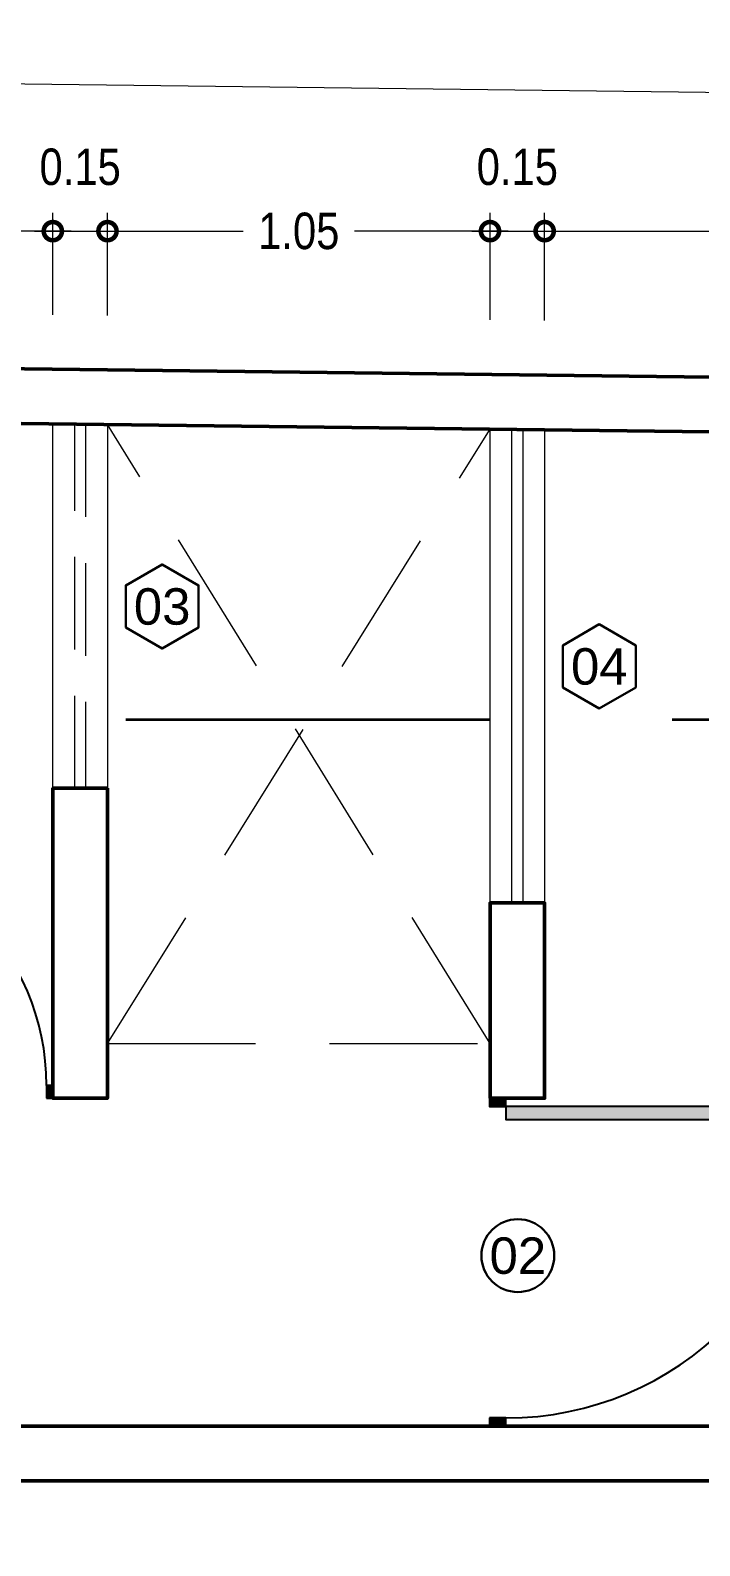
# Model space of a CAD drawing. Extents: x -23.8 to 23.6, y 264.2 to 287.5.
# Drawn here: x 3.4 to 5.238, y 281.023 to 285.182 of the extents above; entities that cross this region are included whole.
import ezdxf
from ezdxf.enums import TextEntityAlignment as Align

# ---------------------------------------------------------------- set-up
doc = ezdxf.new("R2010")
doc.units = 0
doc.header["$LTSCALE"] = 4
doc.header["$PDMODE"] = 66
for name, pattern in [('CONTINUA', [0]), ('DASHED', [19.05, 12.7, -6.35]), ('TRAZO_Y_PUNTO2', [0.5, 0.25, -0.125, 0, -0.125])]:
    doc.linetypes.add(name, pattern=pattern)
doc.layers.get('0').update_dxf_attribs({"linetype": 'CONTINUOUS'})
doc.layers.get('DEFPOINTS').update_dxf_attribs({"linetype": 'CONTINUOUS'})
for name, color, linetype, lineweight in [('CORTES', 11, 'TRAZO_Y_PUNTO2', 35), ('COTAS', 1, 'CONTINUOUS', 9), ('MURO', 5, 'CONTINUOUS', 50), ('PROYECCION', 30, 'DASHED', 13), ('VENTANA', 140, 'CONTINUOUS', 15)]:
    doc.layers.add(name, color=color, linetype=linetype, lineweight=lineweight)
doc.layers.add('PUERTAS', color=34, linetype='CONTINUOUS')
doc.styles.add('Arial Narrow', font='ARIALN.TTF')
doc.styles.get("Standard").update_dxf_attribs({"font": 'arial.ttf'})
doc.dimstyles.new('1-50 PRZ', dxfattribs={"dimtxt": 0.1, "dimasz": 0.1, "dimexe": 0.05, "dimexo": 0.15, "dimgap": 0.05, "dimtad": 0, "dimzin": 1, "dimdsep": 46, "dimtxsty": 'Arial Narrow', "dimblk": 'DOTSMALL', "dimcen": 0.1, "dimdle": 0.05, "dimclrd": 250, "dimclre": 250, "dimclrt": 5, "dimaunit": 1, "dimadec": 3, "dimazin": 0, "dimtfac": 1, "dimtmove": 2, "dimatfit": 3, "dimldrblk": 'OBLIQUE', "dimfxl": 0.3, "dimfxlon": 1, "dimlwd": -1, "dimlwe": -1, "dimarcsym": 0})

# ---------------------------------------------------------------- blocks, each defined once
blk = doc.blocks.new('P')
at = {"layer": 'PUERTAS', "lineweight": 30}
blk.add_circle((0, 0), 0.1, dxfattribs=at)
at = {"layer": 'PUERTAS', "color": 2}
blk.add_attdef('01', text='', height=0.1, dxfattribs=at).set_placement((0, 0), align=Align.MIDDLE_CENTER)
blk = doc.blocks.new('*U5')
for points in [[(0.0581, 0.871, 0.01053), (0.0224, 0.8718), (0.0224, 0.0224), (0.0581, 0.0224)], [(0, -0.0224), (0.0224, -0.0224), (0.0224, 0.0224), (0, 0.0224)], [(0.8718, -0.0224), (0.8941, -0.0224), (0.8941, 0.0224), (0.8718, 0.0224)]]:
    blk.add_hatch(color=256).paths.add_polyline_path(points)
for points in [[(0.0224, 0.0224), (0.0581, 0.0224), (0.0581, 0.8718), (0.0224, 0.8718)], [(0, -0.0224), (0.0224, -0.0224), (0.0224, 0.0224), (0, 0.0224)], [(0.8718, -0.0224), (0.8941, -0.0224), (0.8941, 0.0224), (0.8718, 0.0224)]]:
    blk.add_lwpolyline(points, close=True)
blk.add_arc((0.0224, 0.0224), 0.8494, 0, 90)
blk = doc.blocks.new('*U23')
for points in [[(0.5138, 0.4534, 0.01053), (0.495, 0.4739), (0.0174, 0.0174), (0.0366, -0.0027)], [(0, -0.0174), (0.0174, -0.0174), (0.0174, 0.0174), (0, 0.0174)], [(0.678, -0.0174), (0.6954, -0.0174), (0.6954, 0.0174), (0.678, 0.0174)]]:
    blk.add_hatch(color=256).paths.add_polyline_path(points)
for points in [[(0.0174, 0.0174), (0.0366, -0.0027), (0.5142, 0.4538), (0.495, 0.4739)], [(0, -0.0174), (0.0174, -0.0174), (0.0174, 0.0174), (0, 0.0174)], [(0.678, -0.0174), (0.6954, -0.0174), (0.6954, 0.0174), (0.678, 0.0174)]]:
    blk.add_lwpolyline(points, close=True)
blk.add_arc((0.0174, 0.0174), 0.6607, 0, 90)
blk = doc.blocks.new('*U11')
at = {"layer": 'VENTANA', "color": 31, "lineweight": 30}
blk.add_lwpolyline([(0.05, -0.0577), (0.15, -0.1155), (0.25, -0.0577), (0.25, 0.0577), (0.15, 0.1155), (0.05, 0.0577)], close=True, dxfattribs=at)
at = {"layer": 'VENTANA'}
blk.add_attdef('01', text='', height=0.1, dxfattribs=at).set_placement((0.15, 0), align=Align.MIDDLE_CENTER)
blk = doc.blocks.new('_DotSmall')
at = {"color": 0, "linetype": 'ByBlock', "const_width": 0.5}
blk.add_lwpolyline([(-0.0625, 0, 1), (0.0625, 0, 1)], format="xyb", close=True, dxfattribs=at)
blk = doc.blocks.new('*D38')
at = {"layer": 'COTAS', "color": 250, "linetype": 'CONTINUA', "transparency": 16777216}
for p, q in [((1.7124, 284.4227), (1.7124, 284.6808)), ((3.4623, 284.4015), (3.4623, 284.6808)), ((1.6624, 284.6308), (2.4344, 284.6308)), ((3.5123, 284.6308), (2.7403, 284.6308))]:
    blk.add_line(p, q, dxfattribs=at)
at = {"layer": 'DEFPOINTS', "color": 0, "transparency": 16777216}
for p in [(3.4623, 284.6308), (1.7124, 284.2727), (3.4623, 284.2515)]:
    blk.add_point(p, dxfattribs=at)
at = {"layer": 'COTAS', "color": 250, "transparency": 16777216, "xscale": 0.1, "yscale": 0.1, "zscale": 0.1, "rotation": 180}
blk.add_blockref('_DotSmall', (1.7124, 284.6308), dxfattribs=at)
at = {"layer": 'COTAS', "color": 250, "transparency": 16777216, "xscale": 0.1, "yscale": 0.1, "zscale": 0.1}
blk.add_blockref('_DotSmall', (3.4623, 284.6308), dxfattribs=at)
at = {"layer": 'COTAS', "color": 5, "transparency": 16777216, "insert": (2.5874, 284.6308), "char_height": 0.1, "attachment_point": 5, "style": 'Arial Narrow'}
blk.add_mtext('1.75', dxfattribs=at)
blk = doc.blocks.new('_Oblique')
at = {"color": 0, "linetype": 'ByBlock', "lineweight": -2}
blk.add_line((-0.5, -0.5), (0.5, 0.5), dxfattribs=at)
blk = doc.blocks.new('*D39')
at = {"layer": 'COTAS', "color": 250, "linetype": 'CONTINUA', "transparency": 16777216}
for p, q in [((3.4623, 284.4015), (3.4623, 284.6808)), ((3.6123, 284.3997), (3.6123, 284.6808)), ((3.4123, 284.6308), (3.6623, 284.6308))]:
    blk.add_line(p, q, dxfattribs=at)
at = {"layer": 'DEFPOINTS', "color": 0, "transparency": 16777216}
for p in [(3.6123, 284.6308), (3.4623, 284.2515), (3.6123, 284.2497)]:
    blk.add_point(p, dxfattribs=at)
at = {"layer": 'COTAS', "color": 250, "transparency": 16777216, "xscale": 0.1, "yscale": 0.1, "zscale": 0.1, "rotation": 180}
blk.add_blockref('_DotSmall', (3.4623, 284.6308), dxfattribs=at)
at = {"layer": 'COTAS', "color": 250, "transparency": 16777216, "xscale": 0.1, "yscale": 0.1, "zscale": 0.1}
blk.add_blockref('_DotSmall', (3.6123, 284.6308), dxfattribs=at)
at = {"layer": 'COTAS', "color": 5, "transparency": 16777216, "insert": (3.5373, 284.8068), "char_height": 0.1, "attachment_point": 5, "style": 'Arial Narrow'}
blk.add_mtext('0.15', dxfattribs=at)
blk = doc.blocks.new('*D40')
at = {"layer": 'COTAS', "color": 250, "linetype": 'CONTINUA', "transparency": 16777216}
for p, q in [((3.6123, 284.3997), (3.6123, 284.6808)), ((4.6622, 284.387), (4.6622, 284.6808)), ((3.5623, 284.6308), (3.9843, 284.6308)), ((4.7122, 284.6308), (4.2902, 284.6308))]:
    blk.add_line(p, q, dxfattribs=at)
at = {"layer": 'DEFPOINTS', "color": 0, "transparency": 16777216}
for p in [(4.6622, 284.6308), (3.6123, 284.2497), (4.6622, 284.237)]:
    blk.add_point(p, dxfattribs=at)
at = {"layer": 'COTAS', "color": 250, "transparency": 16777216, "xscale": 0.1, "yscale": 0.1, "zscale": 0.1, "rotation": 180}
blk.add_blockref('_DotSmall', (3.6123, 284.6308), dxfattribs=at)
at = {"layer": 'COTAS', "color": 250, "transparency": 16777216, "xscale": 0.1, "yscale": 0.1, "zscale": 0.1}
blk.add_blockref('_DotSmall', (4.6622, 284.6308), dxfattribs=at)
at = {"layer": 'COTAS', "color": 5, "transparency": 16777216, "insert": (4.1373, 284.6308), "char_height": 0.1, "attachment_point": 5, "style": 'Arial Narrow'}
blk.add_mtext('1.05', dxfattribs=at)
blk = doc.blocks.new('*D41')
at = {"layer": 'COTAS', "color": 250, "linetype": 'CONTINUA', "transparency": 16777216}
for p, q in [((4.6622, 284.387), (4.6622, 284.6808)), ((4.8122, 284.3852), (4.8122, 284.6808)), ((4.6122, 284.6308), (4.8622, 284.6308))]:
    blk.add_line(p, q, dxfattribs=at)
at = {"layer": 'DEFPOINTS', "color": 0, "transparency": 16777216}
for p in [(4.8122, 284.6308), (4.6622, 284.237), (4.8122, 284.2352)]:
    blk.add_point(p, dxfattribs=at)
at = {"layer": 'COTAS', "color": 250, "transparency": 16777216, "xscale": 0.1, "yscale": 0.1, "zscale": 0.1, "rotation": 180}
blk.add_blockref('_DotSmall', (4.6622, 284.6308), dxfattribs=at)
at = {"layer": 'COTAS', "color": 250, "transparency": 16777216, "xscale": 0.1, "yscale": 0.1, "zscale": 0.1}
blk.add_blockref('_DotSmall', (4.8122, 284.6308), dxfattribs=at)
at = {"layer": 'COTAS', "color": 5, "transparency": 16777216, "insert": (4.7372, 284.8068), "char_height": 0.1, "attachment_point": 5, "style": 'Arial Narrow'}
blk.add_mtext('0.15', dxfattribs=at)
blk = doc.blocks.new('*D42')
at = {"layer": 'COTAS', "color": 250, "linetype": 'CONTINUA', "transparency": 16777216}
for p, q in [((4.8122, 284.3852), (4.8122, 284.6808)), ((7.5331, 284.3523), (7.5331, 284.6808)), ((4.7622, 284.6308), (6.0158, 284.6308)), ((7.5831, 284.6308), (6.3295, 284.6308))]:
    blk.add_line(p, q, dxfattribs=at)
at = {"layer": 'DEFPOINTS', "color": 0, "transparency": 16777216}
for p in [(7.5331, 284.6308), (4.8122, 284.2352), (7.5331, 284.2023)]:
    blk.add_point(p, dxfattribs=at)
at = {"layer": 'COTAS', "color": 250, "transparency": 16777216, "xscale": 0.1, "yscale": 0.1, "zscale": 0.1, "rotation": 180}
blk.add_blockref('_DotSmall', (4.8122, 284.6308), dxfattribs=at)
at = {"layer": 'COTAS', "color": 250, "transparency": 16777216, "xscale": 0.1, "yscale": 0.1, "zscale": 0.1}
blk.add_blockref('_DotSmall', (7.5331, 284.6308), dxfattribs=at)
at = {"layer": 'COTAS', "color": 5, "transparency": 16777216, "insert": (6.1727, 284.6308), "char_height": 0.1, "attachment_point": 5, "style": 'Arial Narrow'}
blk.add_mtext('2.72', dxfattribs=at)
blk = doc.blocks.new('*D44')
at = {"layer": 'COTAS', "color": 250, "linetype": 'CONTINUA', "transparency": 16777216}
for p, q in [((-4.7417, 284.8321), (-4.7375, 285.1821)), ((-4.7881, 285.1327), (1.292, 285.0592)), ((7.741, 284.9813), (1.6609, 285.0548)), ((7.6874, 284.6819), (7.6916, 285.0319))]:
    blk.add_line(p, q, dxfattribs=at)
at = {"layer": 'DEFPOINTS', "color": 0, "transparency": 16777216}
for p in [(7.691, 284.9819), (-4.7476, 284.3507), (7.6815, 284.2005)]:
    blk.add_point(p, dxfattribs=at)
at = {"layer": 'COTAS', "color": 250, "transparency": 16777216, "xscale": 0.1, "yscale": 0.1, "zscale": 0.1}
for p, rotation in [((-4.7381, 285.1321), 179.3078318500735), ((7.691, 284.9819), 359.3078318500735)]:
    blk.add_blockref('_DotSmall', p, dxfattribs=dict(at, rotation=rotation))
at = {"layer": 'COTAS', "color": 5, "transparency": 16777216, "insert": (1.4764, 285.057), "char_height": 0.1, "attachment_point": 5, "rotation": 359.3078, "style": 'Arial Narrow'}
blk.add_mtext('12.43', dxfattribs=at)

msp = doc.modelspace()

# ---------------------------------------------------------------- linework, layer by layer
at = {"layer": 'CORTES'}
msp.add_lwpolyline([(-5.982, 282.1977), (1.5624, 282.1977), (1.5624, 283.2905), (8.6909, 283.2905)], dxfattribs=at)
at = {"layer": 'MURO'}
for points in [[(3.6123, 284.2497), (7.6815, 284.2005), (7.7124, 281.2007), (1.7124, 281.2007), (1.7124, 278.4007), (0.9624, 278.4007), (0.9624, 278.5507), (1.5624, 278.5507), (1.5624, 281.3507), (7.5609, 281.3507), (7.5331, 284.0523), (1.7124, 284.1226), (1.7124, 282.4007), (2.7623, 282.4007), (2.7623, 282.2507), (1.5624, 282.2507), (1.5624, 284.1226), (-4.5976, 284.1989), (-4.5976, 278.5507), (-3.9985, 278.5507), (-3.9985, 278.4007), (-4.7476, 278.4007), (-4.7476, 284.3507)], [(3.6123, 283.1015), (3.4623, 283.1015), (3.4623, 282.2507), (3.6123, 282.2507)], [(4.6622, 282.2507), (4.8122, 282.2507), (4.8122, 282.787), (4.6622, 282.787)]]:
    msp.add_lwpolyline(points, close=True, dxfattribs=at)
at = {"layer": 'PROYECCION', "ltscale": 0.008}
for p, q in [((4.6622, 282.4007), (3.6123, 284.0997)), ((3.6123, 282.4007), (4.6622, 284.087))]:
    msp.add_line(p, q, dxfattribs=at)
msp.add_lwpolyline([(3.6123, 282.4007), (4.6622, 282.4007), (4.6622, 284.087), (3.6123, 284.0997)], close=True, dxfattribs=at)
at = {"layer": 'VENTANA', "color": 31}
for points in [[(3.6123, 283.1015), (3.4623, 283.1015), (3.4623, 284.1015), (3.6123, 284.0997)], [(4.8122, 282.787), (4.6622, 282.787), (4.6622, 284.087), (4.8122, 284.0852)]]:
    msp.add_lwpolyline(points, close=True, dxfattribs=at)
at = {"layer": 'VENTANA', "linetype": 'DASHED', "ltscale": 0.005}
msp.add_lwpolyline([(3.5523, 283.1015), (3.5223, 283.1015), (3.5223, 284.1008), (3.5523, 284.1004)], close=True, dxfattribs=at)
at = {"layer": 'VENTANA'}
msp.add_lwpolyline([(4.7522, 282.787), (4.7222, 282.787), (4.7222, 284.0863), (4.7522, 284.0859)], close=True, dxfattribs=at)

# ---------------------------------------------------------------- block references
at = {"layer": 'PUERTAS', "xscale": 1.006566341419711, "yscale": 1.006566341419711, "zscale": 1.006566341419711}
msp.add_blockref('*U23', (2.7623, 282.2682), dxfattribs=at)
at = {"layer": 'PUERTAS', "xscale": 1.006566341419711, "yscale": 1.006566341419711, "zscale": 1.006566341419711, "rotation": 270}
msp.add_blockref('*U5', (4.6835, 282.2507), dxfattribs=at)
at = {"layer": 'PUERTAS'}
msp.add_blockref('P', (4.7386, 281.8187), dxfattribs=at).add_auto_attribs({'01': '02'})
at = {"layer": 'VENTANA'}
for p, values in [((3.6123, 283.6006), {'01': '03'}), ((4.8122, 283.4361), {'01': '04'})]:
    msp.add_blockref('*U11', p, dxfattribs=at).add_auto_attribs(values)

# ---------------------------------------------------------------- dimensions: what is measured, and where the dimension line sits
at = {"layer": 'COTAS'}
dim = msp.add_aligned_dim(p1=(-4.7476, 284.3507), p2=(7.6815, 284.2005), distance=0.7814, dimstyle='1-50 PRZ', dxfattribs=at)
dim.commit()
dim.dimension.update_dxf_attribs({"geometry": '*D44', "text_midpoint": (1.4764, 285.057)})
for base, p1, p2, picture, middle in [((3.6123, 284.6308), (3.4623, 284.2515), (3.6123, 284.2497), '*D39', (3.5373, 284.8068)), ((4.8122, 284.6308), (4.6622, 284.237), (4.8122, 284.2352), '*D41', (4.7372, 284.8068)), ((3.4623, 284.6308), (1.7124, 284.2727), (3.4623, 284.2515), '*D38', (2.5874, 284.6308)), ((4.6622, 284.6308), (3.6123, 284.2497), (4.6622, 284.237), '*D40', (4.1373, 284.6308)), ((7.5331, 284.6308), (4.8122, 284.2352), (7.5331, 284.2023), '*D42', (6.1727, 284.6308))]:
    dim = msp.add_linear_dim(base=base, p1=p1, p2=p2, angle=180, dimstyle='1-50 PRZ', dxfattribs=at)
    dim.commit()
    dim.dimension.update_dxf_attribs({"geometry": picture, "text_midpoint": middle})

doc.saveas('drawing.dxf')
